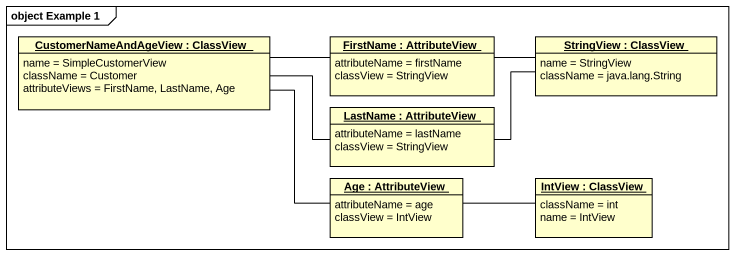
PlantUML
@startuml
mainframe object Example 1
hide circle
hide empty members
object "CustomerNameAndAgeView : ClassView" as CustomerNameAndAgeView {
  name = SimpleCustomerView
  className = Customer
  attributeViews = FirstName, LastName, Age
}
object "FirstName : AttributeView" as FirstName {
  attributeName = firstName
  classView = StringView
}
object "StringView : ClassView" as StringView {
  name = StringView
  className = java.lang.String
}
object "LastName : AttributeView" as LastName {
  attributeName = lastName
  classView = StringView
}
object "Age : AttributeView" as Age {
  attributeName = age
  classView = IntView
}
object "IntView : ClassView" as IntView {
  className = int
  name = IntView
}
CustomerNameAndAgeView -right- FirstName
CustomerNameAndAgeView -right- LastName
CustomerNameAndAgeView -right- Age
FirstName -right- StringView
LastName -right- StringView
Age -right- IntView
@enduml
